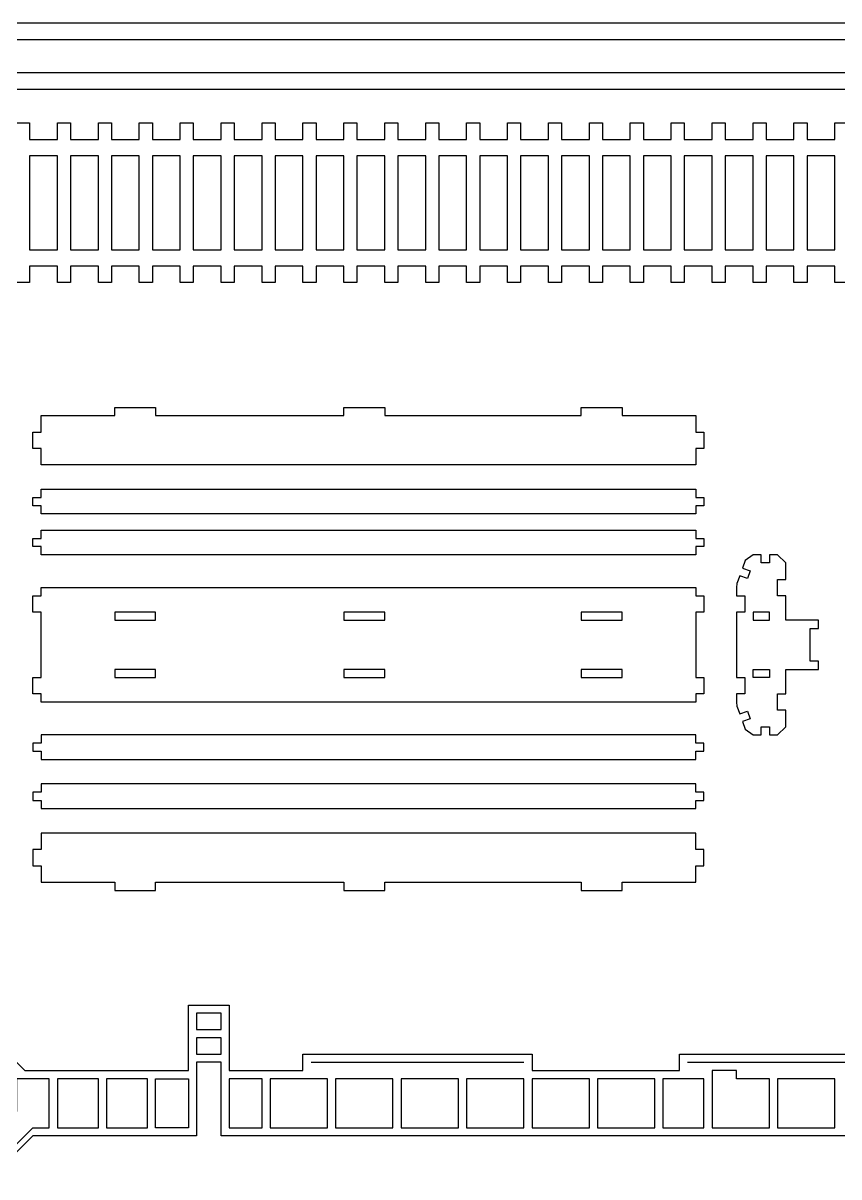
# Model space of a CAD drawing. Extents: x -80 to 87, y -38 to 108.
# Drawn here: x -42.6 to 7.3, y 37.4 to 107.9 of the extents above; entities that cross this region are included whole.
import ezdxf

# ---------------------------------------------------------------- set-up
doc = ezdxf.new("R2010")
doc.units = 0
doc.header["$MEASUREMENT"] = 0
doc.layers.get('0').update_dxf_attribs({"linetype": 'CONTINUOUS'})
doc.layers.add('ENGRAVE', color=1, linetype='CONTINUOUS')

msp = doc.modelspace()

# ---------------------------------------------------------------- linework, layer by layer
for points in [[(-56, 106.852), (16, 106.852), (16, 107.852), (-56, 107.852)], [(-56, 103.82), (16, 103.819), (16, 104.819), (-56, 104.82)], [(-40.5, 94), (-40.5, 99.75), (-42.2, 99.75), (-42.2, 94)], [(-38, 94), (-38, 99.75), (-39.7, 99.75), (-39.7, 94)], [(-35.5, 94), (-35.5, 99.75), (-37.2, 99.75), (-37.2, 94)], [(-33, 94), (-33, 99.75), (-34.7, 99.75), (-34.7, 94)], [(-30.5, 94), (-30.5, 99.75), (-32.2, 99.75), (-32.2, 94)], [(-28, 94), (-28, 99.75), (-29.7, 99.75), (-29.7, 94)], [(-25.5, 94), (-25.5, 99.75), (-27.2, 99.75), (-27.2, 94)], [(-23, 94), (-23, 99.75), (-24.7, 99.75), (-24.7, 94)], [(-20.5, 94), (-20.5, 99.75), (-22.2, 99.75), (-22.2, 94)], [(-18, 94), (-18, 99.75), (-19.7, 99.75), (-19.7, 94)], [(-15.5, 94), (-15.5, 99.75), (-17.2, 99.75), (-17.2, 94)], [(-13, 94), (-13, 99.75), (-14.7, 99.75), (-14.7, 94)], [(-10.5, 94), (-10.5, 99.75), (-12.2, 99.75), (-12.2, 94)], [(-8, 94), (-8, 99.75), (-9.7, 99.75), (-9.7, 94)], [(-5.5, 94), (-5.5, 99.75), (-7.2, 99.75), (-7.2, 94)], [(-3, 94), (-3, 99.75), (-4.7, 99.75), (-4.7, 94)], [(-0.5, 94), (-0.5, 99.75), (-2.2, 99.75), (-2.2, 94)], [(2, 94), (2, 99.75), (0.3, 99.75), (0.3, 94)], [(4.5, 94), (4.5, 99.75), (2.8, 99.75), (2.8, 94)], [(7, 94), (7, 99.75), (5.3, 99.75), (5.3, 94)], [(-41.5, 81.875), (-42, 81.875), (-42, 82.875), (-41.5, 82.875), (-41.5, 83.875), (-37, 83.875), (-37, 84.375), (-34.5, 84.375), (-34.5, 83.875), (-23, 83.875), (-23, 84.375), (-20.5, 84.375), (-20.5, 83.875), (-8.5, 83.875), (-8.5, 84.375), (-6, 84.375), (-6, 83.875), (-1.5, 83.875), (-1.5, 82.875), (-1, 82.875), (-1, 81.875), (-1.5, 81.875), (-1.5, 80.875), (-41.5, 80.875)], [(-42, 78.375), (-42, 78.875), (-41.5, 78.875), (-41.5, 79.375), (-1.5, 79.375), (-1.5, 78.875), (-1, 78.875), (-1, 78.375), (-1.5, 78.375), (-1.5, 77.875), (-41.5, 77.875), (-41.5, 78.375)], [(-41.5, 75.375), (-41.5, 75.875), (-42, 75.875), (-42, 76.375), (-41.5, 76.375), (-41.5, 76.875), (-1.5, 76.875), (-1.5, 76.375), (-1, 76.375), (-1, 75.875), (-1.5, 75.875), (-1.5, 75.375)], [(5.5, 70.875), (6, 70.875), (6, 71.375), (4, 71.375), (4, 72.875), (3.5, 72.875), (3.5, 73.875), (4, 73.875), (4, 74.875), (3.5, 75.375), (3, 75.375), (3, 74.875), (2.5, 74.875), (2.5, 75.375), (2, 75.375), (1.531, 75.03), (1.36, 74.56), (1.83, 74.389), (1.659, 73.92), (1.189, 74.091), (1.018, 73.621), (1, 73.375), (1, 72.875), (1.5, 72.875), (1.5, 71.875), (1, 71.875), (1, 67.875), (1.5, 67.875), (1.5, 66.875), (1, 66.875), (1, 66.375), (1.018, 66.129), (1.189, 65.66), (1.659, 65.831), (1.83, 65.361), (1.36, 65.19), (1.531, 64.72), (2, 64.375), (2.5, 64.375), (2.5, 64.875), (3, 64.875), (3, 64.375), (3.5, 64.375), (4, 64.875), (4, 65.875), (3.5, 65.875), (3.5, 66.875), (4, 66.875), (4, 68.375), (6, 68.375), (6, 68.875), (5.5, 68.875)], [(-41.5, 71.875), (-42, 71.875), (-42, 72.875), (-41.5, 72.875), (-41.5, 73.375), (-1.5, 73.375), (-1.5, 72.875), (-1, 72.875), (-1, 71.875), (-1.5, 71.875), (-1.5, 67.875), (-1, 67.875), (-1, 66.875), (-1.5, 66.875), (-1.5, 66.375), (-41.5, 66.375), (-41.5, 66.875), (-42, 66.875), (-42, 67.875), (-41.5, 67.875)], [(-37, 71.875), (-37, 71.375), (-34.5, 71.375), (-34.5, 71.875)], [(-23, 71.875), (-23, 71.375), (-20.5, 71.375), (-20.5, 71.875)], [(-8.5, 71.875), (-8.5, 71.375), (-6, 71.375), (-6, 71.875)], [(2, 71.875), (2, 71.375), (3, 71.375), (3, 71.875)], [(-37, 68.375), (-37, 67.875), (-34.5, 67.875), (-34.5, 68.375)], [(-23, 68.375), (-23, 67.875), (-20.5, 67.875), (-20.5, 68.375)], [(-8.5, 68.375), (-8.5, 67.875), (-6, 67.875), (-6, 68.375)], [(2, 67.875), (2, 68.375), (3, 68.375), (3, 67.875)], [(-41.5, 64.375), (-41.5, 63.875), (-42, 63.875), (-42, 63.375), (-41.5, 63.375), (-41.5, 62.875), (-1.5, 62.875), (-1.5, 63.375), (-1, 63.375), (-1, 63.875), (-1.5, 63.875), (-1.5, 64.375)], [(-42, 60.875), (-42, 60.375), (-41.5, 60.375), (-41.5, 59.875), (-1.5, 59.875), (-1.5, 60.375), (-1, 60.375), (-1, 60.875), (-1.5, 60.875), (-1.5, 61.375), (-41.5, 61.375), (-41.5, 60.875)], [(-41.5, 57.375), (-42, 57.375), (-42, 56.375), (-41.5, 56.375), (-41.5, 55.375), (-37, 55.375), (-37, 54.875), (-34.5, 54.875), (-34.5, 55.375), (-23, 55.375), (-23, 54.875), (-20.5, 54.875), (-20.5, 55.375), (-8.5, 55.375), (-8.5, 54.875), (-6, 54.875), (-6, 55.375), (-1.5, 55.375), (-1.5, 56.375), (-1, 56.375), (-1, 57.375), (-1.5, 57.375), (-1.5, 58.375), (-41.5, 58.375)], [(-30.5, 46.376), (-30.5, 47.376), (-32, 47.376), (-32, 46.376)], [(-30.5, 44.876), (-30.5, 45.876), (-32, 45.876), (-32, 44.876)], [(-0.5, 43.875), (-0.5, 40.375), (3, 40.375), (3, 43.375), (1, 43.375), (1, 43.875)], [(-41, 43.375), (-43, 43.375), (-43, 41.375), (-43.5, 40.875), (-45.5, 40.875), (-45.5, 38.375), (-45, 38.375), (-45, 37.875), (-44.5, 37.875), (-42, 40.375), (-41, 40.375)], [(-38, 43.375), (-40.5, 43.375), (-40.5, 40.375), (-38, 40.375)], [(-35, 43.375), (-37.5, 43.375), (-37.5, 40.375), (-35, 40.375)], [(-32.5, 43.376), (-32.5, 40.376), (-34.5, 40.375), (-34.5, 43.375)], [(-30, 43.376), (-30, 40.376), (-28, 40.375), (-28, 43.375)], [(-27.5, 43.375), (-27.5, 40.375), (-24, 40.375), (-24, 43.375)], [(-23.5, 43.375), (-23.5, 40.375), (-20, 40.375), (-20, 43.375)], [(-19.5, 43.375), (-19.5, 40.375), (-16, 40.375), (-16, 43.375)], [(-15.5, 43.375), (-15.5, 40.375), (-12, 40.375), (-12, 43.375)], [(-11.5, 43.375), (-11.5, 40.375), (-8, 40.375), (-8, 43.375)], [(-7.5, 43.375), (-7.5, 40.375), (-4, 40.375), (-4, 43.375)], [(-3.5, 43.375), (-3.5, 40.375), (-1, 40.375), (-1, 43.375)], [(3.5, 43.375), (3.5, 40.375), (7, 40.375), (7, 43.375)]]:
    msp.add_lwpolyline(points, close=True)
for points in [[(-43, 101.75), (-42.2, 101.75), (-42.2, 100.75), (-40.5, 100.75), (-40.5, 101.75), (-39.7, 101.75), (-39.7, 100.75), (-38, 100.75), (-38, 101.75), (-37.2, 101.75), (-37.2, 100.75), (-35.5, 100.75), (-35.5, 101.75), (-34.7, 101.75), (-34.7, 100.75), (-33, 100.75), (-33, 101.75), (-32.2, 101.75), (-32.2, 100.75), (-30.5, 100.75), (-30.5, 101.75), (-29.7, 101.75), (-29.7, 100.75), (-28, 100.75), (-28, 101.75), (-27.2, 101.75), (-27.2, 100.75), (-25.5, 100.75), (-25.5, 101.75), (-24.7, 101.75), (-24.7, 100.75), (-23, 100.75), (-23, 101.75), (-22.2, 101.75), (-22.2, 100.75), (-20.5, 100.75), (-20.5, 101.75), (-19.7, 101.75), (-19.7, 100.75), (-18, 100.75), (-18, 101.75), (-17.2, 101.75), (-17.2, 100.75), (-15.5, 100.75), (-15.5, 101.75), (-14.7, 101.75), (-14.7, 100.75), (-13, 100.75), (-13, 101.75), (-12.2, 101.75), (-12.2, 100.75), (-10.5, 100.75), (-10.5, 101.75), (-9.7, 101.75), (-9.7, 100.75), (-8, 100.75), (-8, 101.75), (-7.2, 101.75), (-7.2, 100.75), (-5.5, 100.75), (-5.5, 101.75), (-4.7, 101.75), (-4.7, 100.75), (-3, 100.75), (-3, 101.75), (-2.2, 101.75), (-2.2, 100.75), (-0.5, 100.75), (-0.5, 101.75), (0.3, 101.75), (0.3, 100.75), (2, 100.75), (2, 101.75), (2.8, 101.75), (2.8, 100.75), (4.5, 100.75), (4.5, 101.75), (5.3, 101.75), (5.3, 100.75), (7, 100.75), (7, 101.75), (7.8, 101.75)], [(7.8, 92), (7, 92), (7, 93), (5.3, 93), (5.3, 92), (4.5, 92), (4.5, 93), (2.8, 93), (2.8, 92), (2, 92), (2, 93), (0.3, 93), (0.3, 92), (-0.5, 92), (-0.5, 93), (-2.2, 93), (-2.2, 92), (-3, 92), (-3, 93), (-4.7, 93), (-4.7, 92), (-5.5, 92), (-5.5, 93), (-7.2, 93), (-7.2, 92), (-8, 92), (-8, 93), (-9.7, 93), (-9.7, 92), (-10.5, 92), (-10.5, 93), (-12.2, 93), (-12.2, 92), (-13, 92), (-13, 93), (-14.7, 93), (-14.7, 92), (-15.5, 92), (-15.5, 93), (-17.2, 93), (-17.2, 92), (-18, 92), (-18, 93), (-19.7, 93), (-19.7, 92), (-20.5, 92), (-20.5, 93), (-22.2, 93), (-22.2, 92), (-23, 92), (-23, 93), (-24.7, 93), (-24.7, 92), (-25.5, 92), (-25.5, 93), (-27.2, 93), (-27.2, 92), (-28, 92), (-28, 93), (-29.7, 93), (-29.7, 92), (-30.5, 92), (-30.5, 93), (-32.2, 93), (-32.2, 92), (-33, 92), (-33, 93), (-34.7, 93), (-34.7, 92), (-35.5, 92), (-35.5, 93), (-37.2, 93), (-37.2, 92), (-38, 92), (-38, 93), (-39.7, 93), (-39.7, 92), (-40.5, 92), (-40.5, 93), (-42.2, 93), (-42.2, 92), (-43, 92)], [(-43, 44.375), (-42.5, 43.875), (-32.5, 43.876), (-32.5, 47.876), (-30, 47.876), (-30, 43.876), (-25.5, 43.875), (-25.5, 44.875), (-11.5, 44.875), (-11.5, 43.875), (-2.5, 43.875), (-2.5, 44.875), (11.5, 44.875)], [(16.5, 39.875), (-30.5, 39.876), (-30.5, 44.376), (-32, 44.376), (-32, 39.876), (-42, 39.875), (-44.5, 37.375)]]:
    msp.add_lwpolyline(points)
at = {"layer": 'ENGRAVE'}
for points in [[(-25, 44.375), (-12, 44.375)], [(-2, 44.375), (11, 44.375)]]:
    msp.add_lwpolyline(points, dxfattribs=at)

doc.saveas('drawing.dxf')
